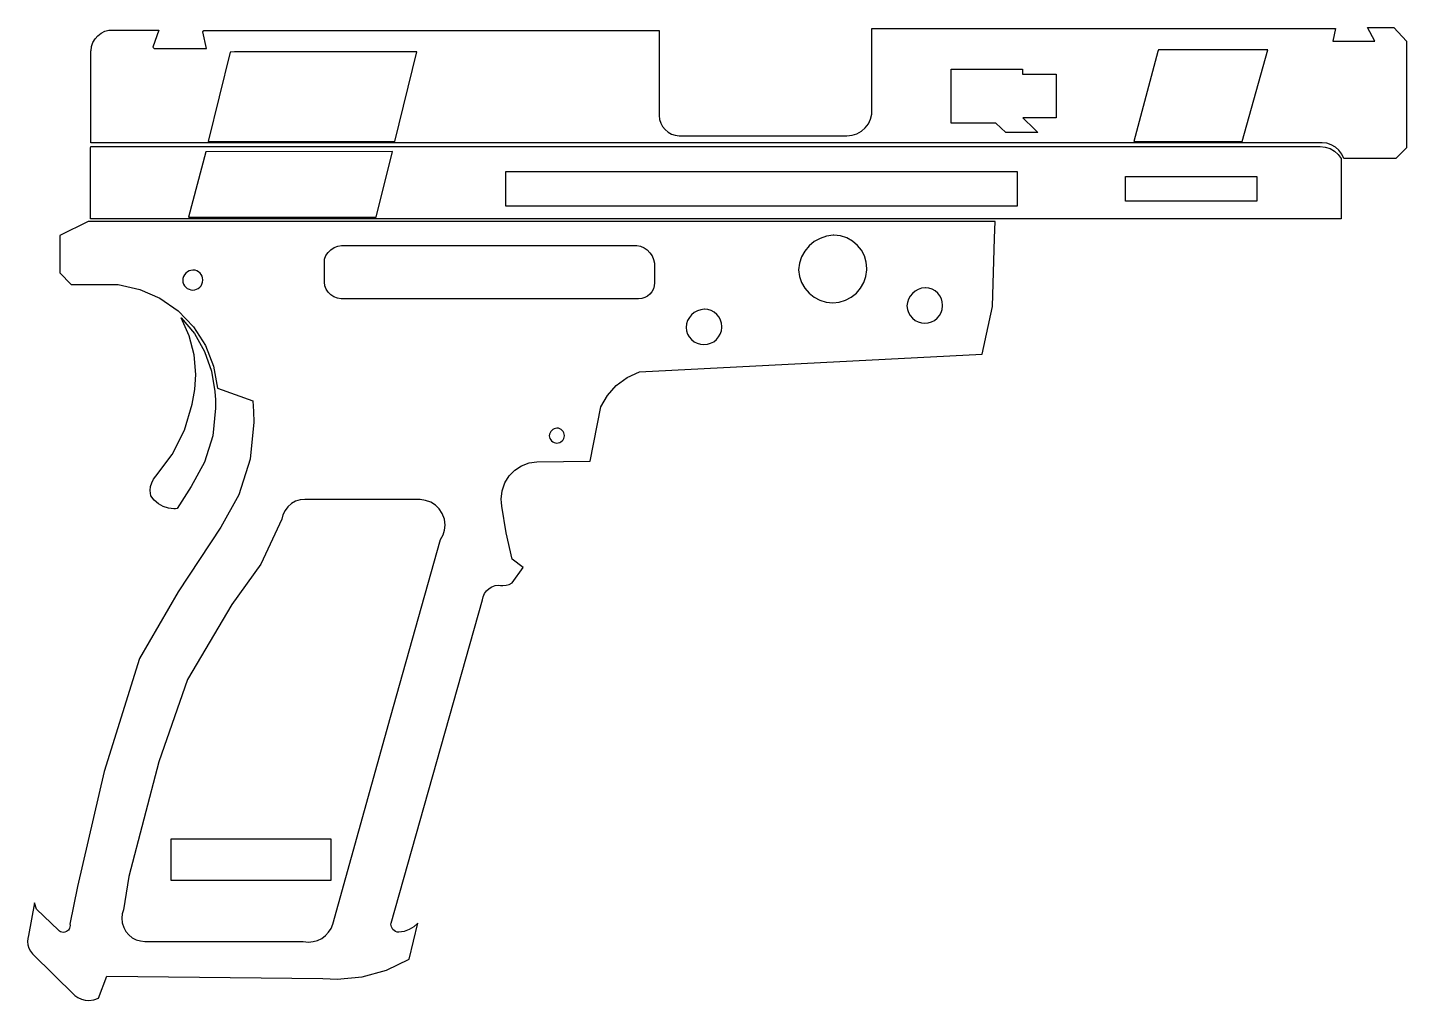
# Model space of a CAD drawing. Header units: millimetres. Extents: x 0 to 38.1, y 0 to 26.9.
import ezdxf

# ---------------------------------------------------------------- set-up
doc = ezdxf.new("R2010")
doc.units = ezdxf.units.MM

msp = doc.modelspace()

# ---------------------------------------------------------------- linework, layer by layer
for points in [[(1.755, 26.223), (1.77, 26.338), (1.806, 26.449), (1.864, 26.55), (1.94, 26.639), (2.032, 26.71), (2.136, 26.762), (2.248, 26.793), (3.63, 26.793), (3.462, 26.319), (3.499, 26.29), (4.948, 26.29), (4.846, 26.748), (4.867, 26.785), (17.448, 26.785), (17.448, 24.437), (17.461, 24.33), (17.494, 24.227), (17.545, 24.132), (17.614, 24.048), (17.697, 23.978), (17.791, 23.925), (17.894, 23.891), (18.001, 23.876), (22.62, 23.876), (22.642, 23.876), (22.783, 23.89), (22.918, 23.933), (23.041, 24.003), (23.147, 24.096), (23.233, 24.209), (23.293, 24.336), (23.326, 24.474), (23.326, 26.841), (36.14, 26.841), (36.068, 26.485), (37.226, 26.485), (37.022, 26.864), (37.75, 26.864), (38.1, 26.485), (38.1, 23.542), (37.809, 23.251), (36.366, 23.251), (36.313, 23.37), (36.236, 23.475), (36.138, 23.563), (36.025, 23.628), (35.901, 23.668), (35.771, 23.682), (35.755, 23.681), (1.746, 23.681), (1.746, 26.22)], [(5.594, 26.188), (4.992, 23.716), (10.152, 23.714), (10.757, 26.198), (5.714, 26.196)], [(31.232, 26.201), (30.569, 23.716), (33.564, 23.716), (34.266, 26.247), (31.247, 26.247)], [(25.523, 25.714), (27.49, 25.714), (27.49, 25.578), (28.422, 25.578), (28.422, 24.375), (27.501, 24.375), (27.826, 24.055), (27.913, 23.969), (27.035, 23.969), (26.753, 24.229), (25.517, 24.229), (25.517, 25.71)], [(1.745, 23.579), (35.719, 23.579), (35.719, 23.579), (35.857, 23.565), (35.989, 23.522), (36.109, 23.454), (36.212, 23.362), (36.295, 23.25), (36.295, 21.582), (1.735, 21.582), (1.735, 23.537)], [(4.928, 23.432), (4.447, 21.628), (9.631, 21.628), (10.084, 23.441)], [(13.219, 22.889), (27.346, 22.889), (27.346, 21.93), (13.219, 21.93)], [(30.336, 22.748), (33.963, 22.748), (33.963, 22.072), (30.336, 22.072)], [(26.732, 21.513), (1.676, 21.513), (0.887, 21.121), (0.887, 20.088), (1.206, 19.769), (2.502, 19.769), (3.098, 19.635), (3.658, 19.389), (4.159, 19.038), (4.582, 18.597), (4.912, 18.082), (5.136, 17.513), (5.245, 16.911), (6.221, 16.555), (6.247, 16.262), (6.255, 15.969), (6.15, 14.945), (5.841, 13.963), (5.339, 13.064), (4.164, 11.284), (3.097, 9.438), (2.117, 6.322), (1.377, 3.141), (1.17, 2.108), (1.174, 2.087), (1.175, 2.065), (1.172, 2.032), (1.163, 1.999), (1.149, 1.969), (1.129, 1.942), (1.104, 1.919), (1.076, 1.9), (1.034, 1.884), (0.989, 1.879), (0.95, 1.883), (0.914, 1.895), (0.88, 1.914), (0.851, 1.939), (0.25, 2.521), (0.194, 2.69), (0.025, 1.789), (0.006, 1.711), (0, 1.631), (0.009, 1.536), (0.036, 1.443), (0.079, 1.358), (0.138, 1.282), (1.307, 0.14), (1.392, 0.08), (1.487, 0.036), (1.588, 0.009), (1.692, 0), (1.832, 0.016), (1.964, 0.065), (2.189, 0.665), (8.158, 0.609), (8.357, 0.594), (8.556, 0.588), (9.248, 0.65), (9.917, 0.834), (10.543, 1.135), (10.787, 2.129), (10.673, 2.032), (10.544, 1.956), (10.404, 1.906), (10.256, 1.883), (10.21, 1.889), (10.167, 1.905), (10.128, 1.929), (10.094, 1.961), (10.072, 1.993), (10.055, 2.028), (10.045, 2.066), (10.042, 2.105), (10.042, 2.119), (10.043, 2.134), (12.568, 11.059), (12.591, 11.149), (12.63, 11.233), (12.685, 11.308), (12.753, 11.371), (12.831, 11.421), (12.918, 11.454), (13.009, 11.471), (13.071, 11.46), (13.133, 11.456), (13.224, 11.464), (13.311, 11.488), (13.393, 11.528), (13.692, 11.955), (13.393, 12.183), (13.223, 12.911), (13.108, 13.65), (13.094, 13.747), (13.089, 13.846), (13.115, 14.073), (13.19, 14.29), (13.311, 14.484), (13.466, 14.642), (13.651, 14.762), (13.857, 14.841), (14.076, 14.874), (15.541, 14.888), (15.837, 16.387), (16.021, 16.708), (16.268, 16.984), (16.566, 17.203), (16.904, 17.355), (26.376, 17.849), (26.661, 19.159), (26.718, 21.051)], [(22.261, 21.128), (22.077, 21.103), (21.901, 21.044), (21.739, 20.954), (21.597, 20.836), (21.478, 20.693), (21.388, 20.531), (21.33, 20.355), (21.305, 20.171), (21.329, 19.992), (21.386, 19.822), (21.476, 19.665), (21.593, 19.528), (21.734, 19.416), (21.894, 19.333), (22.067, 19.281), (22.247, 19.264), (22.427, 19.281), (22.6, 19.333), (22.76, 19.416), (22.901, 19.528), (23.018, 19.665), (23.108, 19.822), (23.165, 19.992), (23.189, 20.171), (23.19, 20.193), (23.191, 20.215), (23.174, 20.39), (23.124, 20.558), (23.042, 20.714), (22.933, 20.851), (22.793, 20.968), (22.633, 21.056), (22.459, 21.11), (22.278, 21.128)], [(8.675, 20.85), (16.834, 20.85), (16.937, 20.826), (17.034, 20.783), (17.121, 20.723), (17.196, 20.648), (17.256, 20.561), (17.299, 20.464), (17.323, 20.361), (17.323, 19.842), (17.324, 19.829), (17.324, 19.815), (17.316, 19.729), (17.291, 19.646), (17.25, 19.57), (17.195, 19.503), (17.128, 19.448), (17.052, 19.408), (16.969, 19.382), (16.883, 19.374), (16.869, 19.374), (16.856, 19.375), (8.661, 19.375), (8.56, 19.391), (8.465, 19.427), (8.38, 19.483), (8.308, 19.555), (8.253, 19.64), (8.217, 19.735), (8.2, 19.835), (8.2, 20.47), (8.244, 20.568), (8.306, 20.655), (8.382, 20.73), (8.472, 20.788), (8.571, 20.829)], [(4.569, 20.167), (4.515, 20.16), (4.463, 20.143), (4.415, 20.116), (4.373, 20.081), (4.338, 20.039), (4.311, 19.991), (4.294, 19.939), (4.286, 19.885), (4.293, 19.832), (4.31, 19.782), (4.337, 19.735), (4.371, 19.695), (4.413, 19.662), (4.461, 19.637), (4.512, 19.622), (4.565, 19.617), (4.618, 19.622), (4.669, 19.637), (4.716, 19.662), (4.758, 19.695), (4.793, 19.735), (4.819, 19.782), (4.836, 19.832), (4.843, 19.885), (4.843, 19.898), (4.838, 19.95), (4.824, 19.999), (4.8, 20.045), (4.767, 20.086), (4.726, 20.12), (4.679, 20.146), (4.627, 20.162), (4.574, 20.168)], [(24.798, 19.677), (24.702, 19.664), (24.61, 19.633), (24.525, 19.586), (24.45, 19.524), (24.388, 19.449), (24.341, 19.364), (24.31, 19.272), (24.297, 19.176), (24.31, 19.082), (24.34, 18.992), (24.387, 18.91), (24.448, 18.838), (24.522, 18.78), (24.606, 18.736), (24.697, 18.709), (24.791, 18.7), (24.885, 18.709), (24.975, 18.736), (25.059, 18.78), (25.133, 18.838), (25.195, 18.91), (25.242, 18.992), (25.272, 19.082), (25.285, 19.176), (25.285, 19.199), (25.276, 19.29), (25.25, 19.378), (25.207, 19.46), (25.15, 19.532), (25.077, 19.593), (24.993, 19.639), (24.902, 19.667), (24.807, 19.677)], [(18.697, 19.087), (18.601, 19.074), (18.508, 19.043), (18.423, 18.996), (18.349, 18.934), (18.287, 18.859), (18.239, 18.774), (18.209, 18.682), (18.196, 18.586), (18.208, 18.492), (18.239, 18.402), (18.285, 18.32), (18.347, 18.248), (18.421, 18.19), (18.505, 18.146), (18.595, 18.119), (18.69, 18.11), (18.784, 18.119), (18.874, 18.146), (18.958, 18.19), (19.032, 18.248), (19.094, 18.32), (19.14, 18.402), (19.171, 18.492), (19.183, 18.586), (19.184, 18.609), (19.175, 18.7), (19.149, 18.788), (19.106, 18.87), (19.049, 18.942), (18.976, 19.003), (18.892, 19.049), (18.801, 19.077), (18.706, 19.087)], [(4.242, 18.852), (4.61, 18.414), (4.893, 17.917), (5.082, 17.377), (5.17, 16.812), (5.19, 16.585), (5.197, 16.357), (5.12, 15.593), (4.892, 14.86), (4.522, 14.188), (4.13, 13.58), (4.087, 13.576), (4.044, 13.575), (3.893, 13.59), (3.748, 13.636), (3.616, 13.711), (3.501, 13.811), (3.41, 13.932), (3.395, 14.005), (3.391, 14.08), (3.401, 14.188), (3.431, 14.293), (3.48, 14.39), (3.546, 14.476), (3.997, 15.076), (4.334, 15.747), (4.546, 16.468), (4.624, 16.871), (4.65, 17.28), (4.603, 17.825), (4.466, 18.354)], [(14.628, 15.802), (14.588, 15.797), (14.549, 15.784), (14.513, 15.764), (14.482, 15.738), (14.455, 15.706), (14.436, 15.671), (14.423, 15.632), (14.417, 15.591), (14.423, 15.552), (14.435, 15.514), (14.455, 15.48), (14.481, 15.449), (14.512, 15.425), (14.547, 15.406), (14.585, 15.395), (14.625, 15.391), (14.665, 15.395), (14.703, 15.406), (14.738, 15.425), (14.769, 15.449), (14.795, 15.48), (14.815, 15.514), (14.827, 15.552), (14.833, 15.591), (14.833, 15.601), (14.829, 15.639), (14.818, 15.677), (14.8, 15.711), (14.776, 15.741), (14.745, 15.767), (14.71, 15.786), (14.672, 15.798), (14.632, 15.802)], [(10.848, 13.828), (7.76, 13.828), (7.711, 13.834), (7.662, 13.836), (7.532, 13.823), (7.407, 13.783), (7.293, 13.719), (7.194, 13.634), (7.114, 13.53), (7.057, 13.412), (7.025, 13.285), (6.444, 12.043), (5.64, 10.932), (4.418, 8.862), (3.629, 6.592), (2.798, 3.418), (2.649, 2.502), (2.615, 2.387), (2.604, 2.267), (2.617, 2.138), (2.656, 2.015), (2.718, 1.903), (2.798, 1.809), (2.893, 1.732), (3.002, 1.675), (3.12, 1.641), (3.242, 1.629), (3.256, 1.629), (7.612, 1.629), (7.688, 1.616), (7.766, 1.612), (7.892, 1.623), (8.015, 1.658), (8.129, 1.714), (8.23, 1.79), (8.317, 1.883), (8.385, 1.99), (8.432, 2.108), (10.025, 7.819), (11.411, 12.73), (11.479, 12.853), (11.521, 12.988), (11.536, 13.128), (11.516, 13.293), (11.459, 13.448), (11.376, 13.574), (11.268, 13.679), (11.14, 13.759), (10.998, 13.809)], [(3.97, 4.463), (8.379, 4.463), (8.379, 3.307), (3.97, 3.307)]]:
    msp.add_lwpolyline(points, close=True)

doc.saveas('drawing.dxf')
